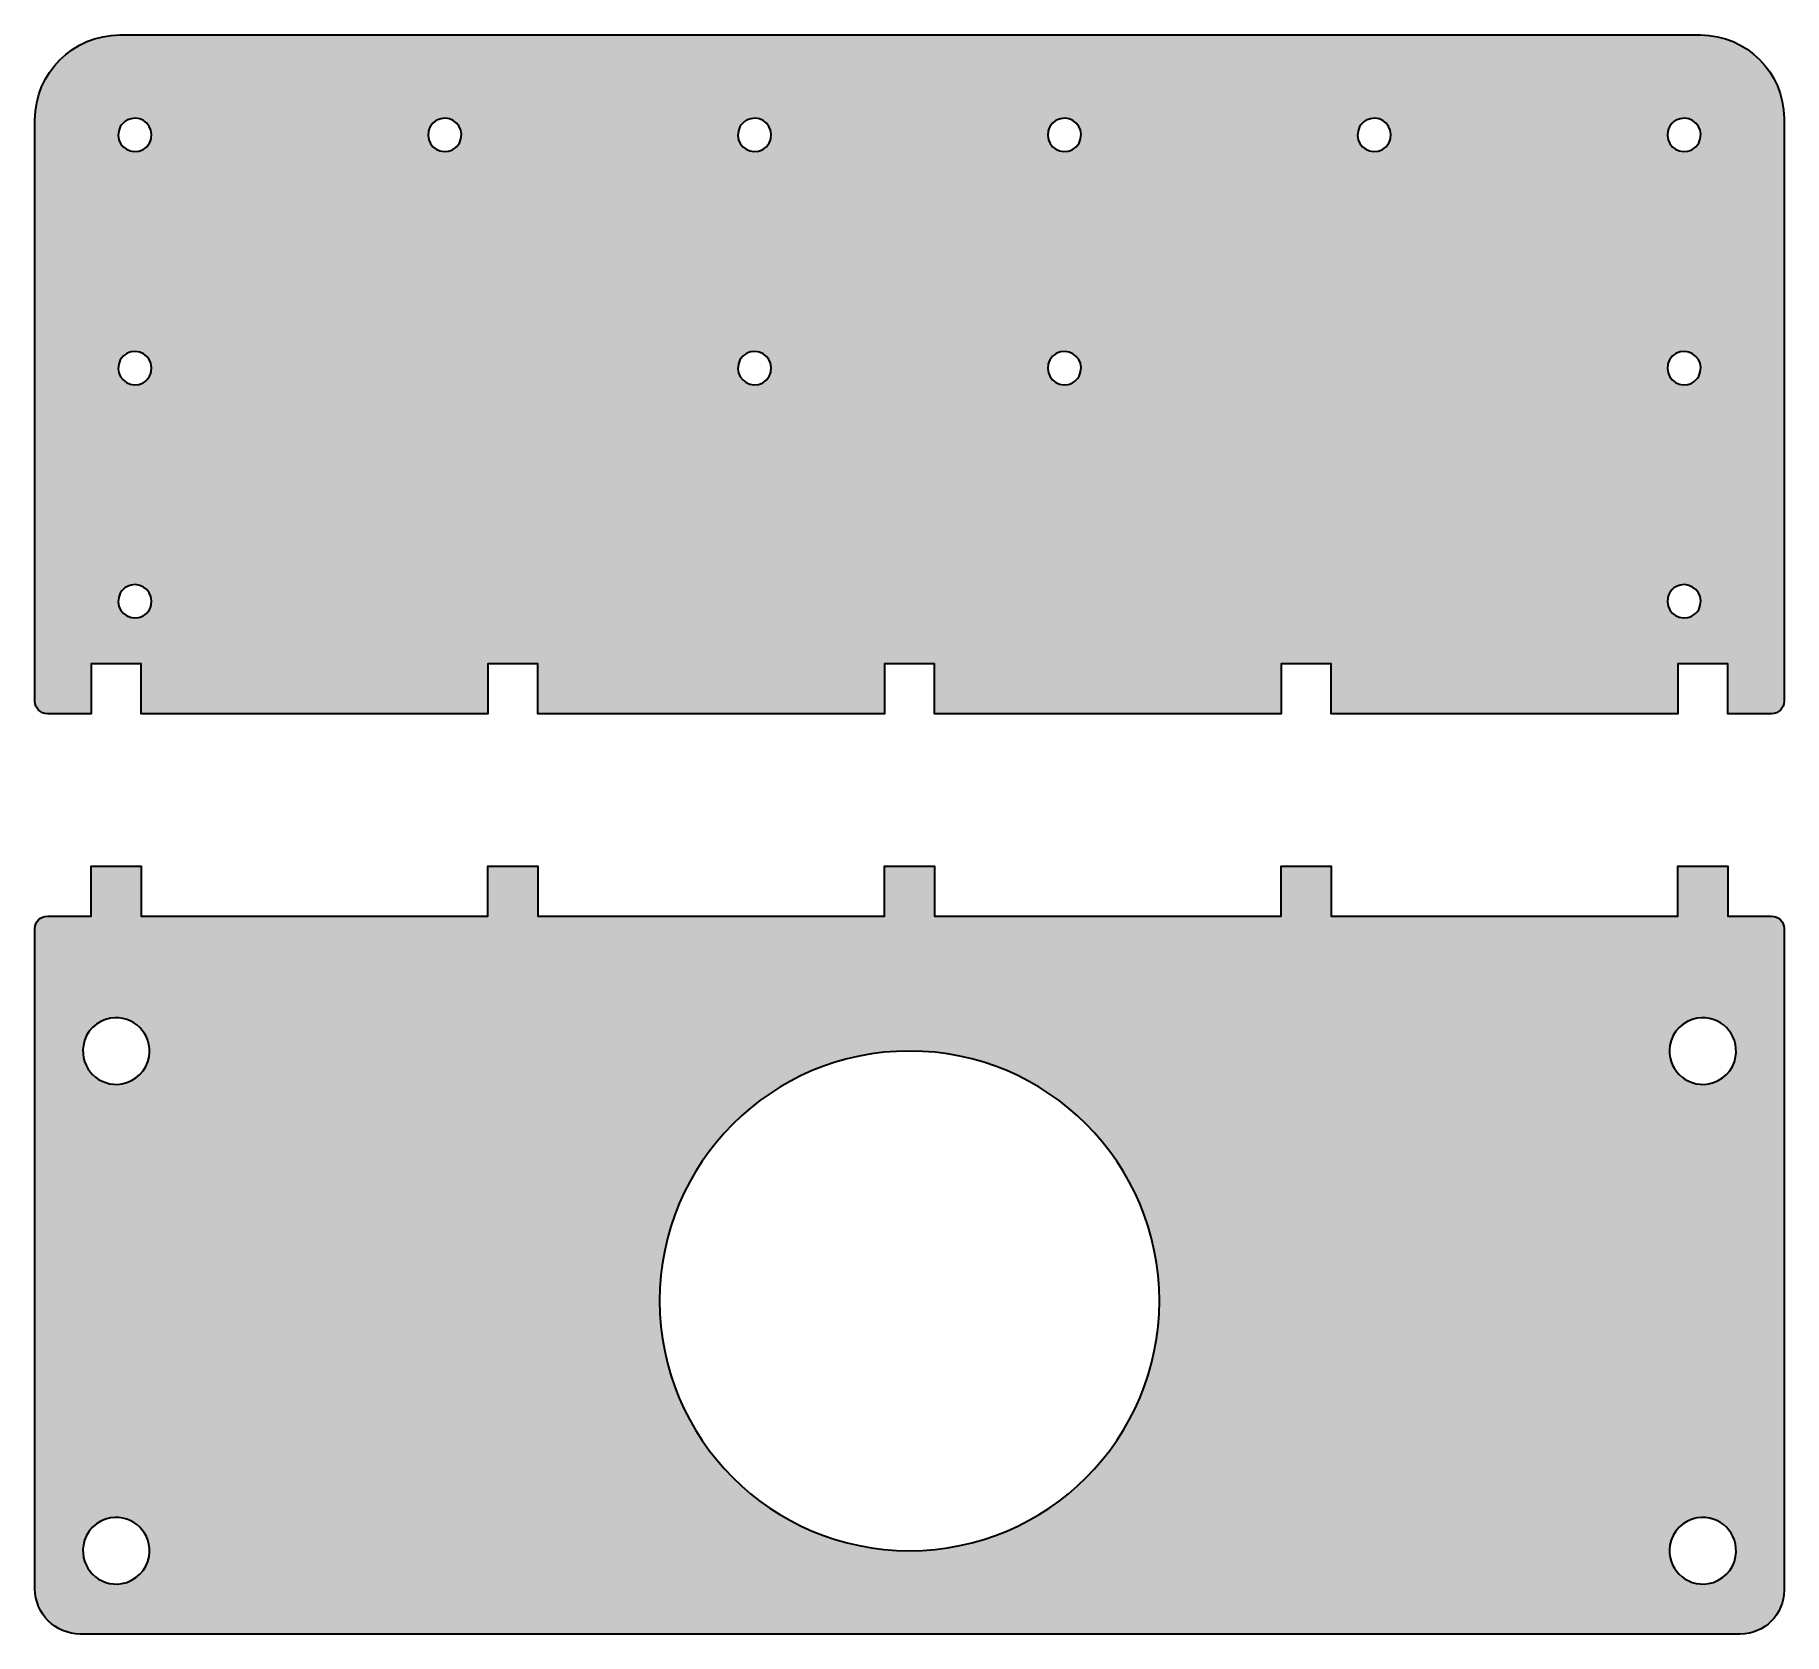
# Model space of a CAD drawing. Header units: millimetres. Extents: x 43 to 254, y -204 to -12.
import ezdxf

# ---------------------------------------------------------------- set-up
doc = ezdxf.new("R2010")
doc.units = ezdxf.units.MM
doc.header["$MEASUREMENT"] = 0
doc.layers.add('Layer 1', color=7, linetype='Continuous')

msp = doc.modelspace()

# ---------------------------------------------------------------- hatches: boundary and pattern name
at = {"layer": 'Layer 1', "true_color": 0xd1d2d4}
h = msp.add_hatch(color=254, dxfattribs=at)
h.dxf.hatch_style = 2
edge = h.paths.add_edge_path()
edge.add_spline(control_points=[(243.48, -11.77), (243.48, -11.77), (53.69, -11.77), (53.69, -11.77), (48.06, -11.77), (43.5, -16.33), (43.5, -21.96), (43.5, -21.96), (43.5, -85.78), (43.5, -85.78), (43.5, -85.78), (43.5, -90.27), (43.5, -90.27), (43.5, -90.27), (43.5, -91.77), (43.5, -91.77), (43.5, -92.6), (44.17, -93.27), (45, -93.27), (45, -93.27), (50.25, -93.27), (50.25, -93.27), (50.25, -93.27), (50.25, -87.27), (50.25, -87.27), (50.25, -87.27), (56.25, -87.27), (56.25, -87.27), (56.25, -87.27), (56.25, -93.27), (56.25, -93.27), (56.25, -93.27), (96, -93.27), (96, -93.27), (96, -93.27), (97.87, -93.27), (97.87, -93.27), (97.87, -93.27), (97.87, -87.27), (97.87, -87.27), (97.87, -87.27), (103.88, -87.27), (103.88, -87.27), (103.88, -87.27), (103.88, -93.27), (103.88, -93.27), (103.88, -93.27), (123, -93.27), (123, -93.27), (123, -93.27), (145.5, -93.27), (145.5, -93.27), (145.5, -93.27), (145.5, -87.27), (145.5, -87.27), (145.5, -87.27), (151.5, -87.27), (151.5, -87.27), (151.5, -87.27), (151.5, -93.27), (151.5, -93.27), (151.5, -93.27), (174, -93.27), (174, -93.27), (174, -93.27), (193.12, -93.27), (193.12, -93.27), (193.12, -93.27), (193.12, -87.27), (193.12, -87.27), (193.12, -87.27), (199.13, -87.27), (199.13, -87.27), (199.13, -87.27), (199.13, -93.27), (199.13, -93.27), (199.13, -93.27), (201, -93.27), (201, -93.27), (201, -93.27), (240.75, -93.27), (240.75, -93.27), (240.75, -93.27), (240.75, -87.27), (240.75, -87.27), (240.75, -87.27), (246.75, -87.27), (246.75, -87.27), (246.75, -87.27), (246.75, -93.27), (246.75, -93.27), (246.75, -93.27), (252, -93.27), (252, -93.27), (252.83, -93.27), (253.5, -92.6), (253.5, -91.77), (253.5, -91.77), (253.5, -90.27), (253.5, -90.27), (253.5, -90.27), (253.5, -85.78), (253.5, -85.78), (253.5, -85.78), (253.5, -21.79), (253.5, -21.79), (253.5, -16.26), (249.01, -11.77), (243.48, -11.77)], knot_values=[0, 0, 0, 0, 1, 1, 1, 2, 2, 2, 3, 3, 3, 4, 4, 4, 5, 5, 5, 6, 6, 6, 7, 7, 7, 8, 8, 8, 9, 9, 9, 10, 10, 10, 11, 11, 11, 12, 12, 12, 13, 13, 13, 14, 14, 14, 15, 15, 15, 16, 16, 16, 17, 17, 17, 18, 18, 18, 19, 19, 19, 20, 20, 20, 21, 21, 21, 22, 22, 22, 23, 23, 23, 24, 24, 24, 25, 25, 25, 26, 26, 26, 27, 27, 27, 28, 28, 28, 29, 29, 29, 30, 30, 30, 31, 31, 31, 32, 32, 32, 33, 33, 33, 34, 34, 34, 35, 35, 35, 36, 36, 36, 36], degree=3, periodic=1)
edge = h.paths.add_edge_path()
edge.add_spline(control_points=[(53.55, -23.31), (53.71, -22.58), (54.31, -21.98), (55.04, -21.82), (56.5, -21.5), (57.77, -22.77), (57.45, -24.23), (57.29, -24.96), (56.69, -25.56), (55.96, -25.72), (54.5, -26.04), (53.23, -24.77), (53.55, -23.31)], knot_values=[0, 0, 0, 0, 1, 1, 1, 2, 2, 2, 3, 3, 3, 4, 4, 4, 4], degree=3, periodic=1)
edge = h.paths.add_edge_path()
edge.add_spline(control_points=[(57.45, -80.23), (57.29, -80.96), (56.69, -81.56), (55.96, -81.72), (54.5, -82.04), (53.23, -80.77), (53.55, -79.31), (53.71, -78.58), (54.31, -77.98), (55.04, -77.82), (56.5, -77.5), (57.77, -78.77), (57.45, -80.23)], knot_values=[0, 0, 0, 0, 1, 1, 1, 2, 2, 2, 3, 3, 3, 4, 4, 4, 4], degree=3, periodic=1)
edge = h.paths.add_edge_path()
edge.add_spline(control_points=[(57.45, -52.23), (57.29, -52.96), (56.69, -53.56), (55.96, -53.72), (54.5, -54.04), (53.23, -52.77), (53.55, -51.31), (53.71, -50.58), (54.31, -49.99), (55.04, -49.82), (56.5, -49.5), (57.77, -50.77), (57.45, -52.23)], knot_values=[0, 0, 0, 0, 1, 1, 1, 2, 2, 2, 3, 3, 3, 4, 4, 4, 4], degree=3, periodic=1)
edge = h.paths.add_edge_path()
edge.add_spline(control_points=[(94.65, -24.23), (94.49, -24.96), (93.89, -25.56), (93.16, -25.72), (91.7, -26.04), (90.43, -24.77), (90.75, -23.31), (90.91, -22.58), (91.51, -21.98), (92.24, -21.82), (93.7, -21.5), (94.97, -22.77), (94.65, -24.23)], knot_values=[0, 0, 0, 0, 1, 1, 1, 2, 2, 2, 3, 3, 3, 4, 4, 4, 4], degree=3, periodic=1)
edge = h.paths.add_edge_path()
edge.add_spline(control_points=[(127.95, -23.31), (128.11, -22.58), (128.71, -21.98), (129.44, -21.82), (130.9, -21.5), (132.17, -22.77), (131.85, -24.23), (131.69, -24.96), (131.09, -25.56), (130.36, -25.72), (128.9, -26.04), (127.63, -24.77), (127.95, -23.31)], knot_values=[0, 0, 0, 0, 1, 1, 1, 2, 2, 2, 3, 3, 3, 4, 4, 4, 4], degree=3, periodic=1)
edge = h.paths.add_edge_path()
edge.add_spline(control_points=[(131.85, -52.23), (131.69, -52.96), (131.09, -53.56), (130.36, -53.72), (128.9, -54.04), (127.63, -52.77), (127.95, -51.31), (128.11, -50.58), (128.71, -49.99), (129.44, -49.82), (130.9, -49.5), (132.17, -50.77), (131.85, -52.23)], knot_values=[0, 0, 0, 0, 1, 1, 1, 2, 2, 2, 3, 3, 3, 4, 4, 4, 4], degree=3, periodic=1)
edge = h.paths.add_edge_path()
edge.add_spline(control_points=[(169.05, -52.23), (168.89, -52.96), (168.29, -53.56), (167.56, -53.72), (166.1, -54.04), (164.83, -52.77), (165.15, -51.31), (165.31, -50.58), (165.91, -49.99), (166.64, -49.82), (168.1, -49.5), (169.37, -50.77), (169.05, -52.23)], knot_values=[0, 0, 0, 0, 1, 1, 1, 2, 2, 2, 3, 3, 3, 4, 4, 4, 4], degree=3, periodic=1)
edge = h.paths.add_edge_path()
edge.add_spline(control_points=[(169.05, -24.23), (168.89, -24.96), (168.29, -25.56), (167.56, -25.72), (166.1, -26.04), (164.83, -24.77), (165.15, -23.31), (165.31, -22.58), (165.91, -21.98), (166.64, -21.82), (168.1, -21.5), (169.37, -22.77), (169.05, -24.23)], knot_values=[0, 0, 0, 0, 1, 1, 1, 2, 2, 2, 3, 3, 3, 4, 4, 4, 4], degree=3, periodic=1)
edge = h.paths.add_edge_path()
edge.add_spline(control_points=[(206.25, -24.23), (206.09, -24.96), (205.49, -25.56), (204.76, -25.72), (203.3, -26.04), (202.03, -24.77), (202.35, -23.31), (202.51, -22.58), (203.11, -21.98), (203.84, -21.82), (205.3, -21.5), (206.57, -22.77), (206.25, -24.23)], knot_values=[0, 0, 0, 0, 1, 1, 1, 2, 2, 2, 3, 3, 3, 4, 4, 4, 4], degree=3, periodic=1)
edge = h.paths.add_edge_path()
edge.add_spline(control_points=[(243.45, -80.23), (243.29, -80.96), (242.69, -81.56), (241.96, -81.72), (240.5, -82.04), (239.23, -80.77), (239.55, -79.31), (239.71, -78.58), (240.31, -77.98), (241.04, -77.82), (242.5, -77.5), (243.77, -78.77), (243.45, -80.23)], knot_values=[0, 0, 0, 0, 1, 1, 1, 2, 2, 2, 3, 3, 3, 4, 4, 4, 4], degree=3, periodic=1)
edge = h.paths.add_edge_path()
edge.add_spline(control_points=[(243.45, -52.23), (243.29, -52.96), (242.69, -53.56), (241.96, -53.72), (240.5, -54.04), (239.23, -52.77), (239.55, -51.31), (239.71, -50.58), (240.31, -49.99), (241.04, -49.82), (242.5, -49.5), (243.77, -50.77), (243.45, -52.23)], knot_values=[0, 0, 0, 0, 1, 1, 1, 2, 2, 2, 3, 3, 3, 4, 4, 4, 4], degree=3, periodic=1)
edge = h.paths.add_edge_path()
edge.add_spline(control_points=[(243.45, -24.23), (243.29, -24.96), (242.69, -25.56), (241.96, -25.72), (240.5, -26.04), (239.23, -24.77), (239.55, -23.31), (239.71, -22.58), (240.31, -21.98), (241.04, -21.82), (242.5, -21.5), (243.77, -22.77), (243.45, -24.23)], knot_values=[0, 0, 0, 0, 1, 1, 1, 2, 2, 2, 3, 3, 3, 4, 4, 4, 4], degree=3, periodic=1)
h = msp.add_hatch(color=254, dxfattribs=at)
h.dxf.hatch_style = 2
edge = h.paths.add_edge_path()
edge.add_spline(control_points=[(252, -117.57), (252, -117.57), (246.75, -117.57), (246.75, -117.57), (246.75, -117.57), (246.75, -111.57), (246.75, -111.57), (246.75, -111.57), (240.75, -111.57), (240.75, -111.57), (240.75, -111.57), (240.75, -117.57), (240.75, -117.57), (240.75, -117.57), (201, -117.57), (201, -117.57), (201, -117.57), (199.13, -117.57), (199.13, -117.57), (199.13, -117.57), (199.13, -111.57), (199.13, -111.57), (199.13, -111.57), (193.12, -111.57), (193.12, -111.57), (193.12, -111.57), (193.12, -117.57), (193.12, -117.57), (193.12, -117.57), (174, -117.57), (174, -117.57), (174, -117.57), (151.5, -117.57), (151.5, -117.57), (151.5, -117.57), (151.5, -111.57), (151.5, -111.57), (151.5, -111.57), (145.5, -111.57), (145.5, -111.57), (145.5, -111.57), (145.5, -117.57), (145.5, -117.57), (145.5, -117.57), (123, -117.57), (123, -117.57), (123, -117.57), (103.88, -117.57), (103.88, -117.57), (103.88, -117.57), (103.88, -111.57), (103.88, -111.57), (103.88, -111.57), (97.87, -111.57), (97.87, -111.57), (97.87, -111.57), (97.87, -117.57), (97.87, -117.57), (97.87, -117.57), (96, -117.57), (96, -117.57), (96, -117.57), (56.25, -117.57), (56.25, -117.57), (56.25, -117.57), (56.25, -111.57), (56.25, -111.57), (56.25, -111.57), (50.25, -111.57), (50.25, -111.57), (50.25, -111.57), (50.25, -117.57), (50.25, -117.57), (50.25, -117.57), (45, -117.57), (45, -117.57), (44.17, -117.57), (43.5, -118.24), (43.5, -119.07), (43.5, -119.07), (43.5, -120.57), (43.5, -120.57), (43.5, -120.57), (43.5, -122), (43.5, -122), (43.5, -122), (43.5, -198.35), (43.5, -198.35), (43.5, -201.34), (45.93, -203.77), (48.92, -203.77), (48.92, -203.77), (248.24, -203.77), (248.24, -203.77), (251.15, -203.77), (253.5, -201.42), (253.5, -198.51), (253.5, -198.51), (253.5, -122), (253.5, -122), (253.5, -122), (253.5, -120.57), (253.5, -120.57), (253.5, -120.57), (253.5, -119.07), (253.5, -119.07), (253.5, -118.24), (252.83, -117.57), (252, -117.57)], knot_values=[0, 0, 0, 0, 1, 1, 1, 2, 2, 2, 3, 3, 3, 4, 4, 4, 5, 5, 5, 6, 6, 6, 7, 7, 7, 8, 8, 8, 9, 9, 9, 10, 10, 10, 11, 11, 11, 12, 12, 12, 13, 13, 13, 14, 14, 14, 15, 15, 15, 16, 16, 16, 17, 17, 17, 18, 18, 18, 19, 19, 19, 20, 20, 20, 21, 21, 21, 22, 22, 22, 23, 23, 23, 24, 24, 24, 25, 25, 25, 26, 26, 26, 27, 27, 27, 28, 28, 28, 29, 29, 29, 30, 30, 30, 31, 31, 31, 32, 32, 32, 33, 33, 33, 34, 34, 34, 35, 35, 35, 36, 36, 36, 36], degree=3, periodic=1)
edge = h.paths.add_edge_path()
edge.add_spline(control_points=[(57.19, -194.45), (56.92, -196.11), (55.59, -197.44), (53.93, -197.72), (51.19, -198.16), (48.86, -195.83), (49.31, -193.09), (49.58, -191.44), (50.91, -190.1), (52.57, -189.83), (55.31, -189.38), (57.64, -191.71), (57.19, -194.45)], knot_values=[0, 0, 0, 0, 1, 1, 1, 2, 2, 2, 3, 3, 3, 4, 4, 4, 4], degree=3, periodic=1)
edge = h.paths.add_edge_path()
edge.add_spline(control_points=[(57.19, -134.45), (56.92, -136.11), (55.59, -137.44), (53.93, -137.72), (51.19, -138.16), (48.86, -135.83), (49.31, -133.09), (49.58, -131.44), (50.91, -130.1), (52.57, -129.83), (55.31, -129.38), (57.64, -131.71), (57.19, -134.45)], knot_values=[0, 0, 0, 0, 1, 1, 1, 2, 2, 2, 3, 3, 3, 4, 4, 4, 4], degree=3, periodic=1)
edge = h.paths.add_edge_path()
edge.add_spline(control_points=[(148.5, -193.77), (131.93, -193.77), (118.5, -180.34), (118.5, -163.77), (118.5, -147.2), (131.93, -133.77), (148.5, -133.77), (165.07, -133.77), (178.5, -147.2), (178.5, -163.77), (178.5, -180.34), (165.07, -193.77), (148.5, -193.77)], knot_values=[0, 0, 0, 0, 1, 1, 1, 2, 2, 2, 3, 3, 3, 4, 4, 4, 4], degree=3, periodic=1)
edge = h.paths.add_edge_path()
edge.add_spline(control_points=[(247.69, -194.45), (247.42, -196.11), (246.09, -197.44), (244.43, -197.72), (241.69, -198.16), (239.36, -195.83), (239.81, -193.09), (240.08, -191.44), (241.41, -190.1), (243.07, -189.83), (245.81, -189.38), (248.14, -191.71), (247.69, -194.45)], knot_values=[0, 0, 0, 0, 1, 1, 1, 2, 2, 2, 3, 3, 3, 4, 4, 4, 4], degree=3, periodic=1)
edge = h.paths.add_edge_path()
edge.add_spline(control_points=[(247.69, -134.45), (247.42, -136.11), (246.09, -137.44), (244.43, -137.72), (241.69, -138.16), (239.36, -135.83), (239.81, -133.09), (240.08, -131.44), (241.41, -130.1), (243.07, -129.83), (245.81, -129.38), (248.14, -131.71), (247.69, -134.45)], knot_values=[0, 0, 0, 0, 1, 1, 1, 2, 2, 2, 3, 3, 3, 4, 4, 4, 4], degree=3, periodic=1)

# ---------------------------------------------------------------- linework, layer by layer
at = {"layer": 'Layer 1', "color": 250, "lineweight": 35, "true_color": 0x231f20}
for points, knots in [([(243.48, -11.77), (243.48, -11.77), (53.69, -11.77), (53.69, -11.77), (48.06, -11.77), (43.5, -16.33), (43.5, -21.96), (43.5, -21.96), (43.5, -85.78), (43.5, -85.78), (43.5, -85.78), (43.5, -90.27), (43.5, -90.27), (43.5, -90.27), (43.5, -91.77), (43.5, -91.77), (43.5, -92.6), (44.17, -93.27), (45, -93.27), (45, -93.27), (50.25, -93.27), (50.25, -93.27), (50.25, -93.27), (50.25, -87.27), (50.25, -87.27), (50.25, -87.27), (56.25, -87.27), (56.25, -87.27), (56.25, -87.27), (56.25, -93.27), (56.25, -93.27), (56.25, -93.27), (96, -93.27), (96, -93.27), (96, -93.27), (97.87, -93.27), (97.87, -93.27), (97.87, -93.27), (97.87, -87.27), (97.87, -87.27), (97.87, -87.27), (103.88, -87.27), (103.88, -87.27), (103.88, -87.27), (103.88, -93.27), (103.88, -93.27), (103.88, -93.27), (123, -93.27), (123, -93.27), (123, -93.27), (145.5, -93.27), (145.5, -93.27), (145.5, -93.27), (145.5, -87.27), (145.5, -87.27), (145.5, -87.27), (151.5, -87.27), (151.5, -87.27), (151.5, -87.27), (151.5, -93.27), (151.5, -93.27), (151.5, -93.27), (174, -93.27), (174, -93.27), (174, -93.27), (193.12, -93.27), (193.12, -93.27), (193.12, -93.27), (193.12, -87.27), (193.12, -87.27), (193.12, -87.27), (199.13, -87.27), (199.13, -87.27), (199.13, -87.27), (199.13, -93.27), (199.13, -93.27), (199.13, -93.27), (201, -93.27), (201, -93.27), (201, -93.27), (240.75, -93.27), (240.75, -93.27), (240.75, -93.27), (240.75, -87.27), (240.75, -87.27), (240.75, -87.27), (246.75, -87.27), (246.75, -87.27), (246.75, -87.27), (246.75, -93.27), (246.75, -93.27), (246.75, -93.27), (252, -93.27), (252, -93.27), (252.83, -93.27), (253.5, -92.6), (253.5, -91.77), (253.5, -91.77), (253.5, -90.27), (253.5, -90.27), (253.5, -90.27), (253.5, -85.78), (253.5, -85.78), (253.5, -85.78), (253.5, -21.79), (253.5, -21.79), (253.5, -16.26), (249.01, -11.77), (243.48, -11.77)], [0, 0, 0, 0, 1, 1, 1, 2, 2, 2, 3, 3, 3, 4, 4, 4, 5, 5, 5, 6, 6, 6, 7, 7, 7, 8, 8, 8, 9, 9, 9, 10, 10, 10, 11, 11, 11, 12, 12, 12, 13, 13, 13, 14, 14, 14, 15, 15, 15, 16, 16, 16, 17, 17, 17, 18, 18, 18, 19, 19, 19, 20, 20, 20, 21, 21, 21, 22, 22, 22, 23, 23, 23, 24, 24, 24, 25, 25, 25, 26, 26, 26, 27, 27, 27, 28, 28, 28, 29, 29, 29, 30, 30, 30, 31, 31, 31, 32, 32, 32, 33, 33, 33, 34, 34, 34, 35, 35, 35, 36, 36, 36, 36]), ([(53.55, -23.31), (53.71, -22.58), (54.31, -21.98), (55.04, -21.82), (56.5, -21.5), (57.77, -22.77), (57.45, -24.23), (57.29, -24.96), (56.69, -25.56), (55.96, -25.72), (54.5, -26.04), (53.23, -24.77), (53.55, -23.31)], [0, 0, 0, 0, 1, 1, 1, 2, 2, 2, 3, 3, 3, 4, 4, 4, 4]), ([(94.65, -24.23), (94.49, -24.96), (93.89, -25.56), (93.16, -25.72), (91.7, -26.04), (90.43, -24.77), (90.75, -23.31), (90.91, -22.58), (91.51, -21.98), (92.24, -21.82), (93.7, -21.5), (94.97, -22.77), (94.65, -24.23)], [0, 0, 0, 0, 1, 1, 1, 2, 2, 2, 3, 3, 3, 4, 4, 4, 4]), ([(127.95, -23.31), (128.11, -22.58), (128.71, -21.98), (129.44, -21.82), (130.9, -21.5), (132.17, -22.77), (131.85, -24.23), (131.69, -24.96), (131.09, -25.56), (130.36, -25.72), (128.9, -26.04), (127.63, -24.77), (127.95, -23.31)], [0, 0, 0, 0, 1, 1, 1, 2, 2, 2, 3, 3, 3, 4, 4, 4, 4]), ([(169.05, -24.23), (168.89, -24.96), (168.29, -25.56), (167.56, -25.72), (166.1, -26.04), (164.83, -24.77), (165.15, -23.31), (165.31, -22.58), (165.91, -21.98), (166.64, -21.82), (168.1, -21.5), (169.37, -22.77), (169.05, -24.23)], [0, 0, 0, 0, 1, 1, 1, 2, 2, 2, 3, 3, 3, 4, 4, 4, 4]), ([(206.25, -24.23), (206.09, -24.96), (205.49, -25.56), (204.76, -25.72), (203.3, -26.04), (202.03, -24.77), (202.35, -23.31), (202.51, -22.58), (203.11, -21.98), (203.84, -21.82), (205.3, -21.5), (206.57, -22.77), (206.25, -24.23)], [0, 0, 0, 0, 1, 1, 1, 2, 2, 2, 3, 3, 3, 4, 4, 4, 4]), ([(243.45, -24.23), (243.29, -24.96), (242.69, -25.56), (241.96, -25.72), (240.5, -26.04), (239.23, -24.77), (239.55, -23.31), (239.71, -22.58), (240.31, -21.98), (241.04, -21.82), (242.5, -21.5), (243.77, -22.77), (243.45, -24.23)], [0, 0, 0, 0, 1, 1, 1, 2, 2, 2, 3, 3, 3, 4, 4, 4, 4]), ([(57.45, -52.23), (57.29, -52.96), (56.69, -53.56), (55.96, -53.72), (54.5, -54.04), (53.23, -52.77), (53.55, -51.31), (53.71, -50.58), (54.31, -49.99), (55.04, -49.82), (56.5, -49.5), (57.77, -50.77), (57.45, -52.23)], [0, 0, 0, 0, 1, 1, 1, 2, 2, 2, 3, 3, 3, 4, 4, 4, 4]), ([(131.85, -52.23), (131.69, -52.96), (131.09, -53.56), (130.36, -53.72), (128.9, -54.04), (127.63, -52.77), (127.95, -51.31), (128.11, -50.58), (128.71, -49.99), (129.44, -49.82), (130.9, -49.5), (132.17, -50.77), (131.85, -52.23)], [0, 0, 0, 0, 1, 1, 1, 2, 2, 2, 3, 3, 3, 4, 4, 4, 4]), ([(169.05, -52.23), (168.89, -52.96), (168.29, -53.56), (167.56, -53.72), (166.1, -54.04), (164.83, -52.77), (165.15, -51.31), (165.31, -50.58), (165.91, -49.99), (166.64, -49.82), (168.1, -49.5), (169.37, -50.77), (169.05, -52.23)], [0, 0, 0, 0, 1, 1, 1, 2, 2, 2, 3, 3, 3, 4, 4, 4, 4]), ([(243.45, -52.23), (243.29, -52.96), (242.69, -53.56), (241.96, -53.72), (240.5, -54.04), (239.23, -52.77), (239.55, -51.31), (239.71, -50.58), (240.31, -49.99), (241.04, -49.82), (242.5, -49.5), (243.77, -50.77), (243.45, -52.23)], [0, 0, 0, 0, 1, 1, 1, 2, 2, 2, 3, 3, 3, 4, 4, 4, 4]), ([(57.45, -80.23), (57.29, -80.96), (56.69, -81.56), (55.96, -81.72), (54.5, -82.04), (53.23, -80.77), (53.55, -79.31), (53.71, -78.58), (54.31, -77.98), (55.04, -77.82), (56.5, -77.5), (57.77, -78.77), (57.45, -80.23)], [0, 0, 0, 0, 1, 1, 1, 2, 2, 2, 3, 3, 3, 4, 4, 4, 4]), ([(243.45, -80.23), (243.29, -80.96), (242.69, -81.56), (241.96, -81.72), (240.5, -82.04), (239.23, -80.77), (239.55, -79.31), (239.71, -78.58), (240.31, -77.98), (241.04, -77.82), (242.5, -77.5), (243.77, -78.77), (243.45, -80.23)], [0, 0, 0, 0, 1, 1, 1, 2, 2, 2, 3, 3, 3, 4, 4, 4, 4]), ([(252, -117.57), (252, -117.57), (246.75, -117.57), (246.75, -117.57), (246.75, -117.57), (246.75, -111.57), (246.75, -111.57), (246.75, -111.57), (240.75, -111.57), (240.75, -111.57), (240.75, -111.57), (240.75, -117.57), (240.75, -117.57), (240.75, -117.57), (201, -117.57), (201, -117.57), (201, -117.57), (199.13, -117.57), (199.13, -117.57), (199.13, -117.57), (199.13, -111.57), (199.13, -111.57), (199.13, -111.57), (193.12, -111.57), (193.12, -111.57), (193.12, -111.57), (193.12, -117.57), (193.12, -117.57), (193.12, -117.57), (174, -117.57), (174, -117.57), (174, -117.57), (151.5, -117.57), (151.5, -117.57), (151.5, -117.57), (151.5, -111.57), (151.5, -111.57), (151.5, -111.57), (145.5, -111.57), (145.5, -111.57), (145.5, -111.57), (145.5, -117.57), (145.5, -117.57), (145.5, -117.57), (123, -117.57), (123, -117.57), (123, -117.57), (103.88, -117.57), (103.88, -117.57), (103.88, -117.57), (103.88, -111.57), (103.88, -111.57), (103.88, -111.57), (97.87, -111.57), (97.87, -111.57), (97.87, -111.57), (97.87, -117.57), (97.87, -117.57), (97.87, -117.57), (96, -117.57), (96, -117.57), (96, -117.57), (56.25, -117.57), (56.25, -117.57), (56.25, -117.57), (56.25, -111.57), (56.25, -111.57), (56.25, -111.57), (50.25, -111.57), (50.25, -111.57), (50.25, -111.57), (50.25, -117.57), (50.25, -117.57), (50.25, -117.57), (45, -117.57), (45, -117.57), (44.17, -117.57), (43.5, -118.24), (43.5, -119.07), (43.5, -119.07), (43.5, -120.57), (43.5, -120.57), (43.5, -120.57), (43.5, -122), (43.5, -122), (43.5, -122), (43.5, -198.35), (43.5, -198.35), (43.5, -201.34), (45.93, -203.77), (48.92, -203.77), (48.92, -203.77), (248.24, -203.77), (248.24, -203.77), (251.15, -203.77), (253.5, -201.42), (253.5, -198.51), (253.5, -198.51), (253.5, -122), (253.5, -122), (253.5, -122), (253.5, -120.57), (253.5, -120.57), (253.5, -120.57), (253.5, -119.07), (253.5, -119.07), (253.5, -118.24), (252.83, -117.57), (252, -117.57)], [0, 0, 0, 0, 1, 1, 1, 2, 2, 2, 3, 3, 3, 4, 4, 4, 5, 5, 5, 6, 6, 6, 7, 7, 7, 8, 8, 8, 9, 9, 9, 10, 10, 10, 11, 11, 11, 12, 12, 12, 13, 13, 13, 14, 14, 14, 15, 15, 15, 16, 16, 16, 17, 17, 17, 18, 18, 18, 19, 19, 19, 20, 20, 20, 21, 21, 21, 22, 22, 22, 23, 23, 23, 24, 24, 24, 25, 25, 25, 26, 26, 26, 27, 27, 27, 28, 28, 28, 29, 29, 29, 30, 30, 30, 31, 31, 31, 32, 32, 32, 33, 33, 33, 34, 34, 34, 35, 35, 35, 36, 36, 36, 36]), ([(57.19, -134.45), (56.92, -136.11), (55.59, -137.44), (53.93, -137.72), (51.19, -138.16), (48.86, -135.83), (49.31, -133.09), (49.58, -131.44), (50.91, -130.1), (52.57, -129.83), (55.31, -129.38), (57.64, -131.71), (57.19, -134.45)], [0, 0, 0, 0, 1, 1, 1, 2, 2, 2, 3, 3, 3, 4, 4, 4, 4]), ([(247.69, -134.45), (247.42, -136.11), (246.09, -137.44), (244.43, -137.72), (241.69, -138.16), (239.36, -135.83), (239.81, -133.09), (240.08, -131.44), (241.41, -130.1), (243.07, -129.83), (245.81, -129.38), (248.14, -131.71), (247.69, -134.45)], [0, 0, 0, 0, 1, 1, 1, 2, 2, 2, 3, 3, 3, 4, 4, 4, 4]), ([(148.5, -193.77), (131.93, -193.77), (118.5, -180.34), (118.5, -163.77), (118.5, -147.2), (131.93, -133.77), (148.5, -133.77), (165.07, -133.77), (178.5, -147.2), (178.5, -163.77), (178.5, -180.34), (165.07, -193.77), (148.5, -193.77)], [0, 0, 0, 0, 1, 1, 1, 2, 2, 2, 3, 3, 3, 4, 4, 4, 4]), ([(57.19, -194.45), (56.92, -196.11), (55.59, -197.44), (53.93, -197.72), (51.19, -198.16), (48.86, -195.83), (49.31, -193.09), (49.58, -191.44), (50.91, -190.1), (52.57, -189.83), (55.31, -189.38), (57.64, -191.71), (57.19, -194.45)], [0, 0, 0, 0, 1, 1, 1, 2, 2, 2, 3, 3, 3, 4, 4, 4, 4]), ([(247.69, -194.45), (247.42, -196.11), (246.09, -197.44), (244.43, -197.72), (241.69, -198.16), (239.36, -195.83), (239.81, -193.09), (240.08, -191.44), (241.41, -190.1), (243.07, -189.83), (245.81, -189.38), (248.14, -191.71), (247.69, -194.45)], [0, 0, 0, 0, 1, 1, 1, 2, 2, 2, 3, 3, 3, 4, 4, 4, 4])]:
    msp.add_open_spline(points, degree=3, knots=knots, dxfattribs=at)

doc.saveas('drawing.dxf')
